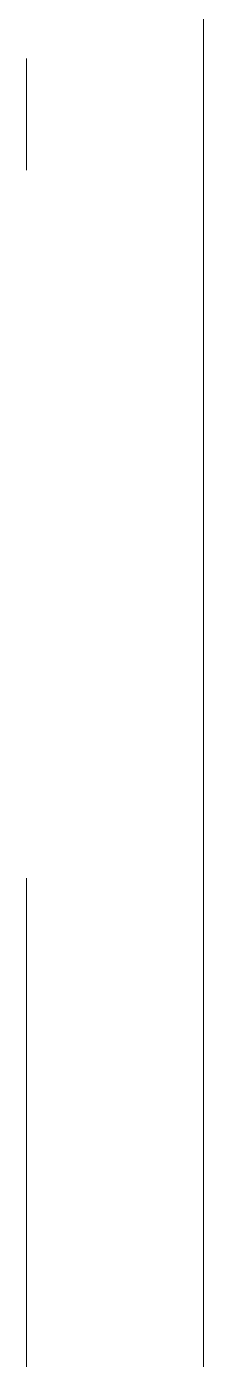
# Model space of a CAD drawing. Header units: millimetres. Extents: x -59 to 123, y 54 to 155.
# Drawn here: x -36.892 to -36.733, y 148.041 to 149.236 of the extents above; entities that cross this region are included whole.
import ezdxf

# ---------------------------------------------------------------- set-up
doc = ezdxf.new("R2010")
doc.units = ezdxf.units.MM
for name, pattern in [('ACAD_ISO02W100', [15, 12, -3]), ('DASHDOT', [25.4, 12.7, -6.35, 0, -6.35]), ('DASHED', [0.75, 0.5, -0.25])]:
    doc.linetypes.add(name, pattern=pattern)
doc.layers.add('DET-CORTE', color=86, linetype='Continuous', lineweight=50)
doc.layers.add('EJES', color=6, linetype='ACAD_ISO02W100', lineweight=5)

msp = doc.modelspace()

# ---------------------------------------------------------------- linework, layer by layer
at = {"layer": 'DET-CORTE', "linetype": 'DASHDOT', "lineweight": 5, "ltscale": 0.1}
msp.add_line((-36.892, 151.1124), (-36.892, 130.3989), dxfattribs=at)
at = {"layer": 'EJES', "linetype": 'DASHED', "lineweight": 5, "ltscale": 1.5}
for p, q in [((-36.7331, 151.8941), (-36.7331, 130.7352)), ((-36.7331, 151.8941), (-36.7331, 130.7352)), ((-36.7331, 130.1705), (-36.7331, 151.3293)), ((-36.7331, 130.1705), (-36.7331, 151.3293))]:
    msp.add_line(p, q, dxfattribs=at)

doc.saveas('drawing.dxf')
